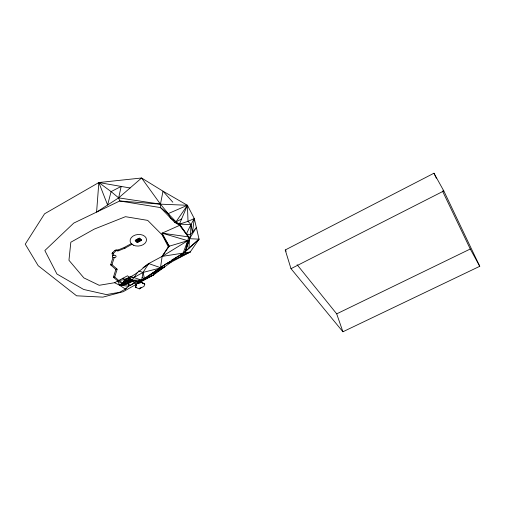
<?xml version="1.0" encoding="UTF-8"?>
<svg xmlns="http://www.w3.org/2000/svg" width="505" height="505" viewBox="0 0 505 505"><rect width="100%" height="100%" fill="white"/><g stroke="black" fill="none" stroke-linecap="round" stroke-linejoin="round"><path stroke-width="0.76" d="M136.161 285.369L136.173 284.031M188.984 248.024L189.526 238.701L190.543 234.554L190.959 224.504L194.292 218.577L187.412 205.289L163.001 191.18L141.583 178L98.841 182.539L44.579 213.798L25.25 244.174L38.191 265.712L76.583 295.804L102.894 297.129L123.201 291.701L136.584 284.113M130.069 187.98L98.841 182.539L107.603 205.005L111.1 191.61L121.168 186.427L118.65 197.878L119.71 200.984L160.508 207.593L174.471 222.156L179.395 224.169L188.011 221.335L194.292 218.577L192.481 232.199L190.959 224.504L188.011 221.335L187.412 205.289L160.457 204.153L119.71 200.984L73.749 223.096L44.838 250.543L56.926 274.013L83.647 289.466L106.391 294.585L119.502 292.3L125.467 289.131L128.586 286.209L137.72 281.348L141.678 280.18L144.531 278.716L158.343 269.102M131.313 243.606L124.236 247.475L117.993 250.025L116.106 249.981L115.98 250.852L113.309 253.403L112.085 253.63L112.773 255.858M112.085 253.63L112.362 252.835L114.988 250.36L117.867 250.897L117.993 250.025L118.738 250.701L124.969 248.151L132.007 244.3M194.292 218.577L199.039 239.155L190.227 252.001L171.126 262.183L153.779 274.783L142.669 280.635L141.678 280.18L143.029 272.416L148.697 263.585L162.143 256.376L187.772 240.696L162.105 233.159L162.408 235.16L168.298 246.831L162.143 256.376L160.495 267.669L142.669 280.635L137.72 281.348L128.535 280.969L122.778 284.138L122.153 285.502L128.188 283.627L129.974 282.402M181.573 219.044L175.999 221.84L168.197 213.628L160.508 207.593L160.457 204.153L163.001 191.18L172.824 202.215M125.126 282.282L126.881 280.887L127.569 281.487L127.228 283.166L126.168 283.823L129.993 282.554M160.457 204.153L118.65 197.878L111.1 191.61L98.841 182.539L96.594 212.106L118.65 197.878L141.583 178L160.457 204.153L168.197 213.628L170.621 218.141L179.395 224.169L188.599 236.914L185.284 252.045L171.75 260.031M136.312 285.382L136.628 284.069M113.732 277.516L114.711 276.993L117.059 269.575L115.86 269.455L110.986 265.188L110.772 264.525L112.994 257.405M114.162 257.708L111.977 264.652L110.986 265.188M133.774 283.179L130.183 285.357L128.188 283.627L122.778 284.138L117.785 281.001L113.41 277.245L115.86 269.455L116.851 268.919L117.059 269.575M167.25 263.067L190.227 252.001L162.143 256.376L169.181 246.213L162.408 235.16L147.7 220.388L125.467 216.683L94.258 229.106L70.833 242.223L68.951 260.277L83.855 277.895L99.188 285.293L114.572 282.724L119.54 285.218L122.084 283.539L122.778 284.138L123.744 283.621L127.847 280.37L130.675 282.061L130.978 281.178M137.657 282.68L141.261 282.276L144.758 284.189L141.261 282.276L138.231 283.204L136.281 284.246L135.29 287.149L139.279 288.873L143.982 286.385L144.758 284.189L143.167 283.128L141.261 282.276L138.162 282.604L136.779 281.954M124.142 280.344L123.05 283.021L122.084 283.539M168.197 213.628L187.412 205.289L179.395 224.169L179.61 225.369L188.599 236.914L189.526 238.701L185.284 252.045L189.526 238.701L196.35 227.496L190.543 234.554L186.313 234.086L190.959 224.504L179.395 224.169L189.526 238.701L199.039 239.155L183.624 253.251M164.409 264.437L164.598 266.924L143.029 272.416L134.134 277.422L127.273 278.305L125.827 280.906L125.177 278.981M125.145 288.967L125.467 289.131L126.231 287.869M137.65 272.227C135.05 275.294 133.339 280.932 128.535 280.969M175.999 221.84L187.412 205.289M139.917 287.976L139.279 288.873L141.059 287.503M136.154 286.038L135.29 287.149L136.634 287.231M180.045 256.906L183.1 253.213L199.039 239.155M123.952 283.21L122.778 284.138L128.087 283.198L129.028 282.226L129.57 282.787L132.544 281.31L136.281 284.246M163.292 265.365L160.495 267.669L141.678 280.18L131.654 280.092L129.577 278.268L129.236 276.759M168.298 246.831L169.181 246.213L187.772 240.696L183.1 253.213L160.495 267.669L148.697 263.585C139.891 270.686 130.53 279.511 118.757 280.477L114.711 276.993L113.41 277.245M118.757 280.477L123.744 283.621L130.265 278.874M123.744 283.621L129.293 279.391M142.978 267.713L148.697 263.585M138.591 282.977L153.779 274.783L153.103 273.047L164.598 266.924L153.444 273.925L159.997 269.38L157.15 270.699M137.814 241.213L138.408 241.775M139.279 238.265L135.353 240.418L137.379 242.337M135.409 240.651L135.75 241.093L140.074 238.726L139.582 238.366M135.839 240.872L135.548 240.595M141.318 239.919L140.908 239.522L136.584 241.882L137.076 242.236M137.291 242.438L141.293 240.197L139.241 238.158M141.425 240.178L139.317 238.114L135.144 240.399L137.417 242.444M137.341 242.488L141.501 240.216M114.572 282.724L127.519 275.78L129.192 277.258M129.577 278.268L123.05 283.021L125.088 279.593L122.98 278.211M130.965 279.492L127.847 280.37M285.23 249.981L433.959 173.228L443.813 190.953L479.75 266.299L342.908 331.772L291 268.673L285.23 249.981L286.215 251.206M291 268.673L443.813 190.953M297.104 264.721L336.696 313.857L470.269 249.009L479.75 266.299M169.181 246.213L162.105 233.159L179.61 225.369L174.471 222.156M122.526 284.687L124.243 283.999M130.675 282.061L132.518 281.058M181.339 255.341L190.227 252.001M114.988 250.36L116.106 249.981M152.283 275.288L153.779 274.783M165.154 264.191L171.126 262.183M150.225 276.349L151.639 275.919M137.328 282.863L141.261 282.276M117.867 250.897L118.738 250.701M122.393 284.561L127.228 283.166L127.973 281.689L128.087 283.198M137.341 282.024L141.937 281.083L139.702 280.83M122.633 284.46L125.833 283.854L122.153 285.502L122.576 283.861L119.54 285.218L117.785 281.001M141.766 282.573L138.231 283.204L137 281.727M137.663 282.705L140.541 282.478M110.772 264.525L111.977 264.652L116.851 268.919M162.105 233.159L188.599 236.914M137.72 281.348L131.654 280.092L132.544 281.31L130.688 280.61L128.605 278.785L127.273 278.305M130.511 276.405L141.678 280.18M138.528 270.926L143.029 272.416L144.531 278.716L142.139 277.523M127.569 281.487L129.886 282.724M112.362 252.835L113.309 253.403L113.896 255.296M125.467 289.131L119.54 285.218L128.586 286.209L128.163 283.381M137.171 281.702L138.231 283.204L137.07 281.746M124.969 248.151L124.236 247.475L124.811 248.226M136.331 239.881L136.981 240.418L136.899 239.723L136.931 240.449M138.25 238.833L138.843 239.402L138.812 238.676L138.843 239.402L138.301 238.802M139.677 240.197L140.264 240.759L140.232 240.039M137.246 239.275L139.405 241.333M139.727 240.165L140.314 240.733M433.959 173.228L436.333 178.183M442.443 190.934L470.269 249.009M336.696 313.857L342.908 331.772M112.893 255.732L112.634 256.016A1.805 1.237 -4.7 0 0 112.773 257.241L114.395 257.708A1.805 1.237 -4.7 0 0 116.055 256.306A1.805 1.237 -4.7 0 0 114.124 255.252L112.893 255.732M133.326 245.152L130.726 242.93A8.25 5.782 -6.2 0 1 137.903 234.49A8.25 5.782 -6.2 0 1 146.16 241.548A8.25 5.782 -6.2 0 1 133.326 245.152"/></g></svg>
